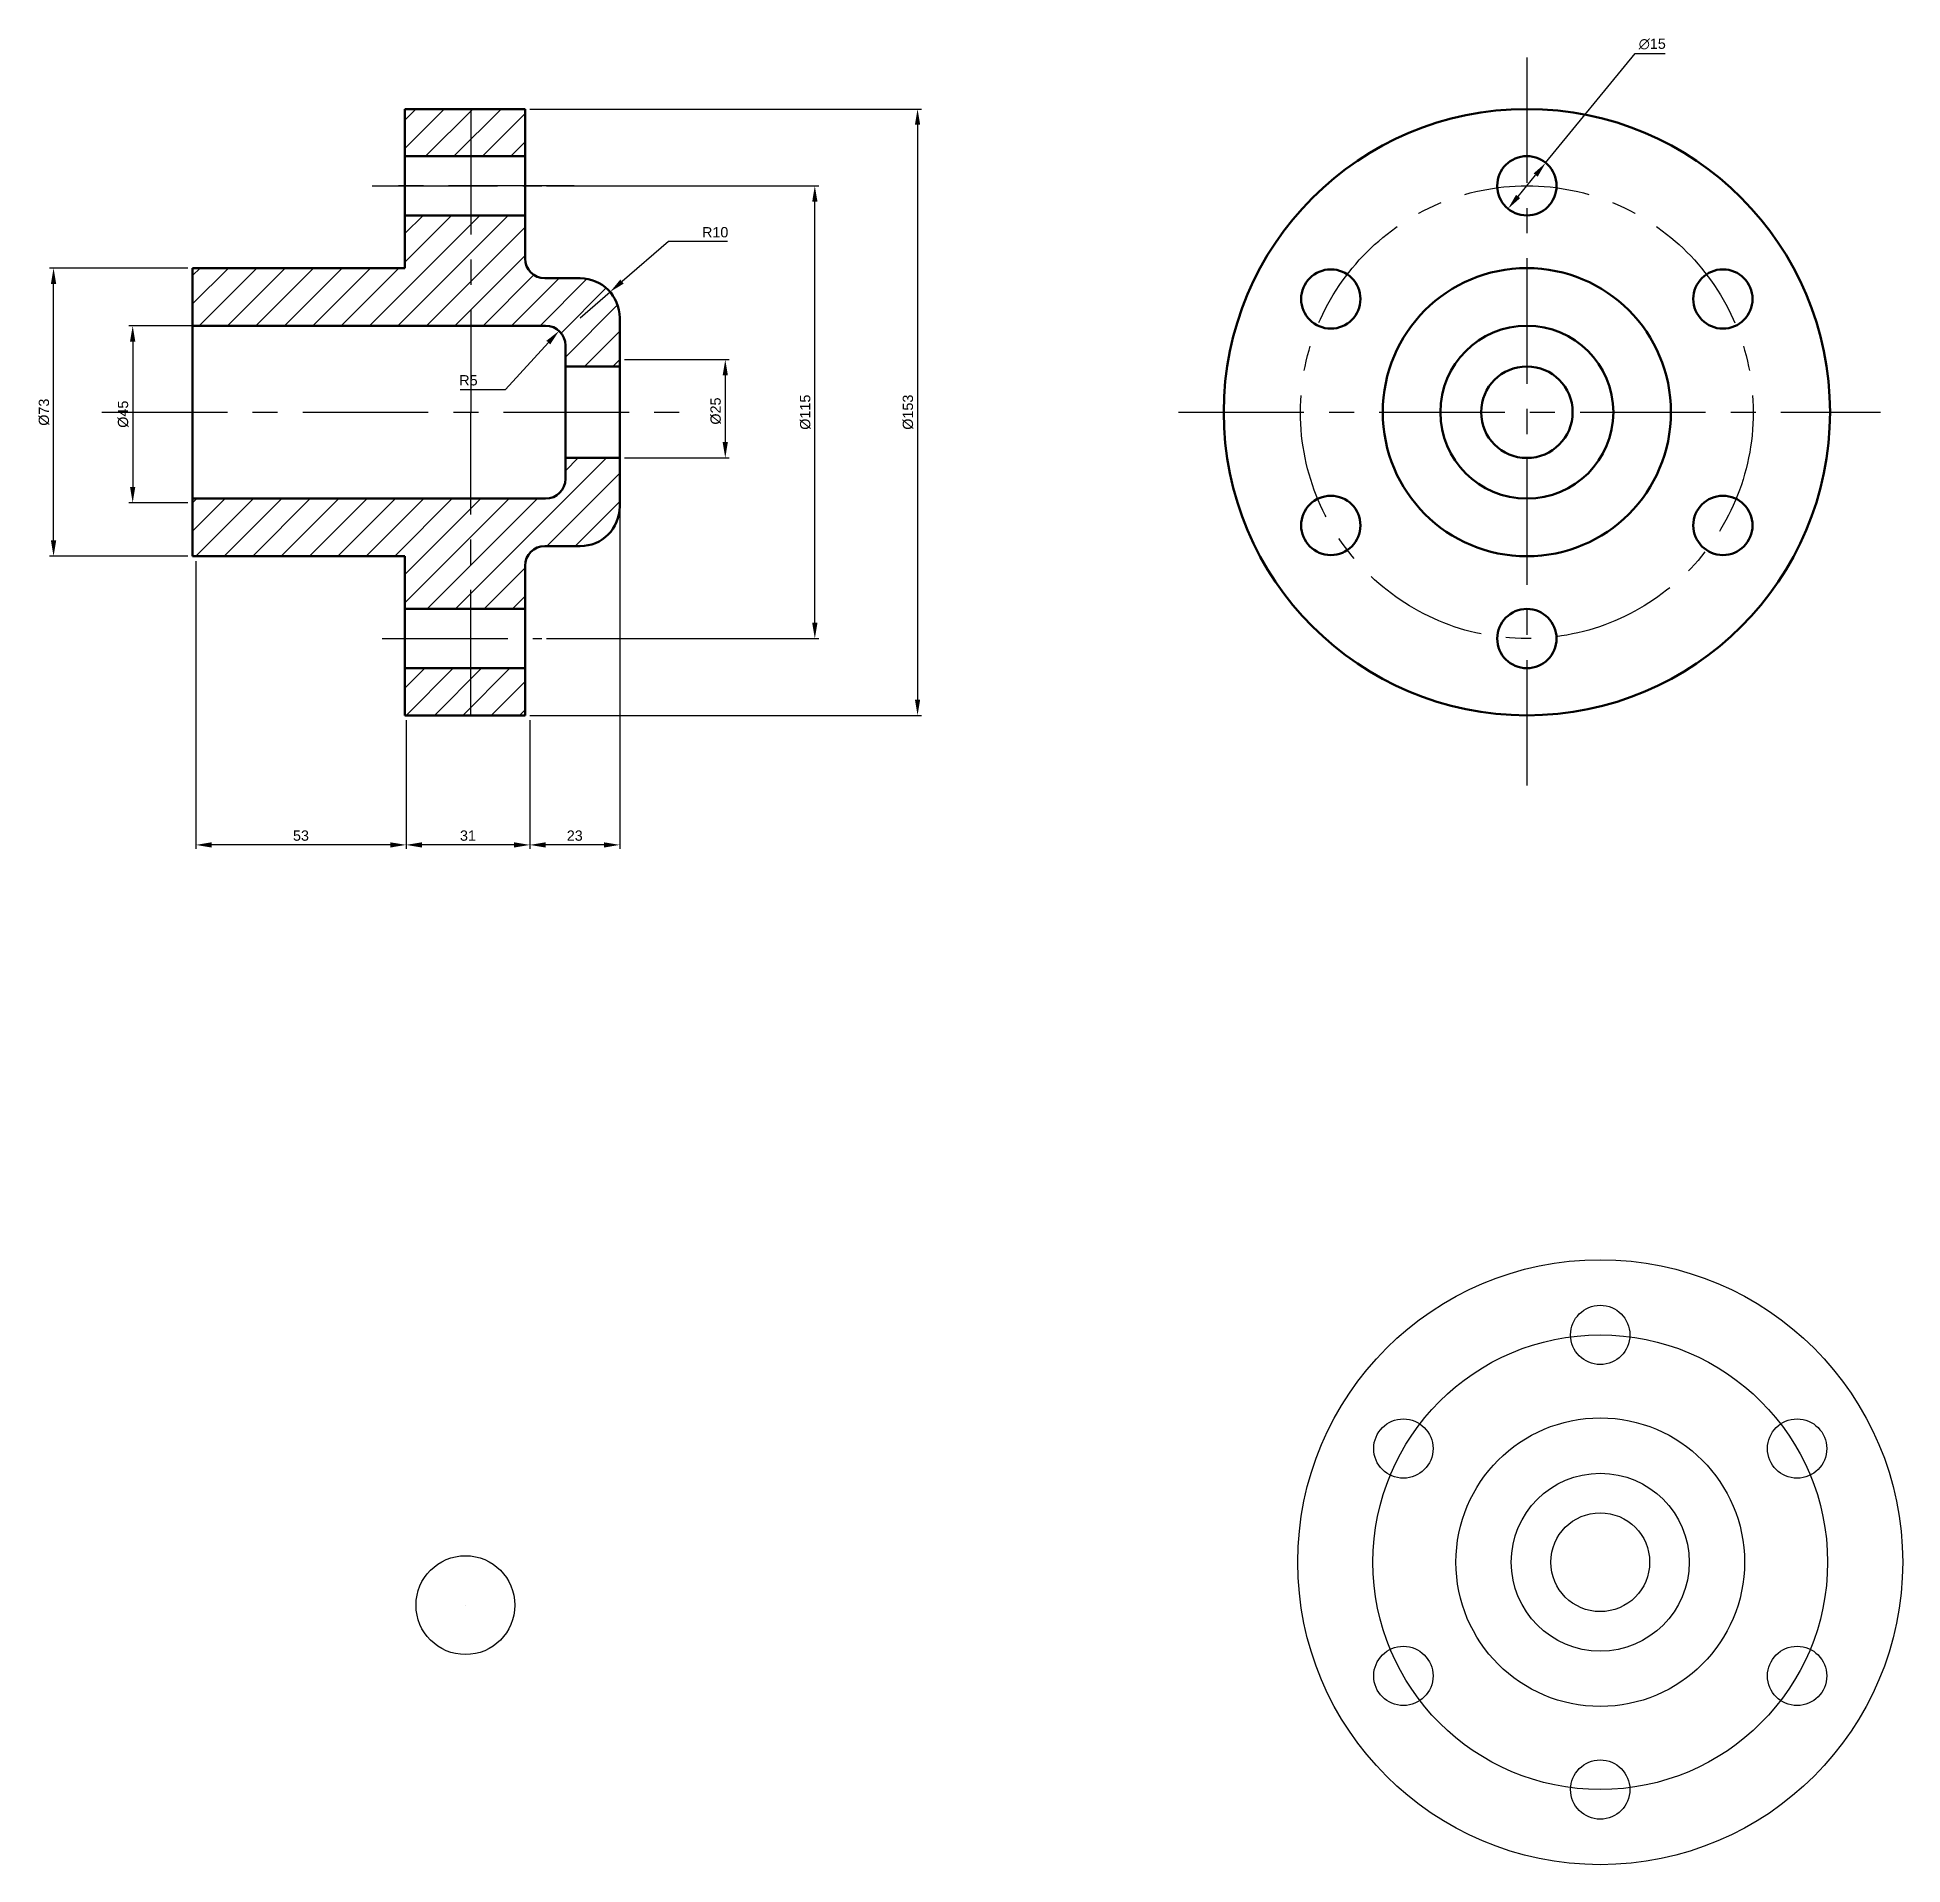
# Model space of a CAD drawing. Header units: millimetres. Extents: x 2156 to 2628, y 1996 to 2458.
import ezdxf

# ---------------------------------------------------------------- set-up
doc = ezdxf.new("R2010")
doc.units = ezdxf.units.MM
doc.linetypes.add('CENTER', pattern=[50.8, 31.75, -6.35, 6.35, -6.35])
doc.layers.add('cen', color=7, linetype='CENTER')
doc.layers.add('dim', color=7, linetype='Continuous')
doc.layers.add('object', color=7, linetype='Continuous', lineweight=30)
doc.styles.get("Standard").update_dxf_attribs({"font": 'arial.ttf'})
doc.dimstyles.new('习题', dxfattribs={"dimtxt": 2.6, "dimasz": 4, "dimexe": 1, "dimexo": 1.2, "dimgap": 1, "dimtad": 1, "dimtoh": 1, "dimdec": 0, "dimdsep": 46, "dimtxsty": 'Standard', "dimcen": 2.5, "dimadec": 0, "dimazin": 0, "dimtfac": 1, "dimtdec": 0, "dimtmove": 0, "dimatfit": 3, "dimfxl": 1, "dimarcsym": 0})
doc.dimstyles.new('习题$3', dxfattribs={"dimtxt": 2.6, "dimasz": 4, "dimexe": 1, "dimexo": 1.2, "dimgap": 1, "dimtad": 1, "dimtoh": 1, "dimdec": 0, "dimdsep": 46, "dimtxsty": 'Standard', "dimcen": 2.5, "dimadec": 0, "dimazin": 0, "dimtfac": 1, "dimtdec": 0, "dimtmove": 0, "dimatfit": 2, "dimfxl": 1, "dimarcsym": 0})
doc.dimstyles.new('习题$4', dxfattribs={"dimtxt": 2.6, "dimasz": 4, "dimexe": 1, "dimexo": 1.2, "dimgap": 1, "dimtad": 1, "dimtih": 1, "dimtoh": 1, "dimdec": 0, "dimdsep": 46, "dimtxsty": 'Standard', "dimcen": 2.5, "dimadec": 0, "dimazin": 0, "dimtfac": 1, "dimtdec": 0, "dimtmove": 0, "dimatfit": 3, "dimfxl": 1, "dimarcsym": 0})

# ---------------------------------------------------------------- blocks, each defined once
blk = doc.blocks.new('*U2')
blk.add_circle((0, 0), 7.5)
blk = doc.blocks.new('*U3')
at = {"color": 0, "linetype": 'ByBlock', "lineweight": -2, "transparency": 16777216}
for p, rotation in [((2563.45, 2216.77), 180), ((2513.65, 2188.02), 240), ((2613.24, 2188.02), 120), ((2513.65, 2130.52), 299.9999999999999), ((2613.24, 2130.52), 59.99999999999997)]:
    blk.add_blockref('*U2', p, dxfattribs=dict(at, rotation=rotation))
blk.add_blockref('*U2', (2563.45, 2101.77), dxfattribs=at)
blk = doc.blocks.new('*D25')
at = {"color": 0, "lineweight": -2, "transparency": 16777216}
for p, q in [((2196.11, 2384.97), (2179.49, 2384.97)), ((2180.49, 2380.97), (2180.49, 2344.2)), ((2194.44, 2340.2), (2179.49, 2340.2))]:
    blk.add_line(p, q, dxfattribs=at)
at = {"color": 0, "transparency": 16777216}
for points in [[(2179.82, 2380.97), (2181.15, 2380.97), (2180.49, 2384.97)], [(2179.82, 2344.2), (2181.15, 2344.2), (2180.49, 2340.2)]]:
    blk.add_solid(points, dxfattribs=at)
at = {"layer": 'Defpoints', "color": 0, "transparency": 16777216}
for p in [(2197.31, 2384.97), (2180.49, 2340.2), (2195.64, 2340.2)]:
    blk.add_point(p, dxfattribs=at)
at = {"color": 0, "transparency": 16777216, "insert": (2178.09, 2362.59), "char_height": 2.6, "attachment_point": 5, "rotation": 90}
blk.add_mtext('%%c45', dxfattribs=at)
blk = doc.blocks.new('*D26')
at = {"color": 0, "lineweight": -2, "transparency": 16777216}
for p, q in [((2274.76, 2368.83), (2285.63, 2380.71)), ((2263.32, 2368.83), (2274.76, 2368.83))]:
    blk.add_line(p, q, dxfattribs=at)
at = {"color": 0, "transparency": 16777216}
blk.add_solid([(2285.14, 2381.16), (2286.12, 2380.26), (2288.33, 2383.66)], dxfattribs=at)
at = {"layer": 'Defpoints', "color": 0, "transparency": 16777216}
for p in [(2288.33, 2383.66), (2284.95, 2379.97)]:
    blk.add_point(p, dxfattribs=at)
at = {"color": 0, "transparency": 16777216, "insert": (2265.42, 2371.15), "char_height": 2.6, "attachment_point": 5}
blk.add_mtext('R5', dxfattribs=at)
blk = doc.blocks.new('*D27')
at = {"color": 0, "lineweight": -2, "transparency": 16777216}
for p, q in [((2316, 2406.27), (2304.27, 2396.13)), ((2330.93, 2406.27), (2316, 2406.27)), ((2293.68, 2386.98), (2301.24, 2393.52))]:
    blk.add_line(p, q, dxfattribs=at)
at = {"color": 0, "transparency": 16777216}
blk.add_solid([(2303.83, 2396.64), (2304.7, 2395.63), (2301.24, 2393.52)], dxfattribs=at)
at = {"layer": 'Defpoints', "color": 0, "transparency": 16777216}
for p in [(2301.24, 2393.52), (2293.68, 2386.98)]:
    blk.add_point(p, dxfattribs=at)
at = {"color": 0, "transparency": 16777216, "insert": (2327.83, 2408.6), "char_height": 2.6, "attachment_point": 5}
blk.add_mtext('R10', dxfattribs=at)
blk = doc.blocks.new('*D28')
at = {"color": 0, "lineweight": -2, "transparency": 16777216}
for p, q in [((2303.68, 2338.03), (2303.68, 2252.66)), ((2280.95, 2285.23), (2280.95, 2252.66)), ((2299.68, 2253.66), (2284.95, 2253.66))]:
    blk.add_line(p, q, dxfattribs=at)
at = {"color": 0, "transparency": 16777216}
for points in [[(2284.95, 2254.32), (2284.95, 2252.99), (2280.95, 2253.66)], [(2299.68, 2254.32), (2299.68, 2252.99), (2303.68, 2253.66)]]:
    blk.add_solid(points, dxfattribs=at)
at = {"layer": 'Defpoints', "color": 0, "transparency": 16777216}
for p in [(2303.68, 2339.23), (2280.95, 2286.43), (2280.95, 2253.66)]:
    blk.add_point(p, dxfattribs=at)
at = {"color": 0, "transparency": 16777216, "insert": (2292.31, 2255.99), "char_height": 2.6, "attachment_point": 5}
blk.add_mtext('23', dxfattribs=at)
blk = doc.blocks.new('*D29')
at = {"color": 0, "lineweight": -2, "transparency": 16777216}
for p, q in [((2249.63, 2285.23), (2249.63, 2252.66)), ((2280.95, 2285.23), (2280.95, 2252.66)), ((2276.95, 2253.66), (2253.63, 2253.66))]:
    blk.add_line(p, q, dxfattribs=at)
at = {"color": 0, "transparency": 16777216}
for points in [[(2253.63, 2254.32), (2253.63, 2252.99), (2249.63, 2253.66)], [(2276.95, 2254.32), (2276.95, 2252.99), (2280.95, 2253.66)]]:
    blk.add_solid(points, dxfattribs=at)
at = {"layer": 'Defpoints', "color": 0, "transparency": 16777216}
for p in [(2249.63, 2286.43), (2280.95, 2286.43), (2249.63, 2253.66)]:
    blk.add_point(p, dxfattribs=at)
at = {"color": 0, "transparency": 16777216, "insert": (2265.29, 2255.99), "char_height": 2.6, "attachment_point": 5}
blk.add_mtext('31', dxfattribs=at)
blk = doc.blocks.new('*D30')
at = {"color": 0, "lineweight": -2, "transparency": 16777216}
for p, q in [((2196.47, 2325.46), (2196.47, 2252.66)), ((2249.63, 2285.23), (2249.63, 2252.66)), ((2245.63, 2253.66), (2200.47, 2253.66))]:
    blk.add_line(p, q, dxfattribs=at)
at = {"color": 0, "transparency": 16777216}
for points in [[(2200.47, 2254.32), (2200.47, 2252.99), (2196.47, 2253.66)], [(2245.63, 2254.32), (2245.63, 2252.99), (2249.63, 2253.66)]]:
    blk.add_solid(points, dxfattribs=at)
at = {"layer": 'Defpoints', "color": 0, "transparency": 16777216}
for p in [(2196.47, 2326.66), (2249.63, 2286.43), (2196.47, 2253.66)]:
    blk.add_point(p, dxfattribs=at)
at = {"color": 0, "transparency": 16777216, "insert": (2223.05, 2255.99), "char_height": 2.6, "attachment_point": 5}
blk.add_mtext('53', dxfattribs=at)
blk = doc.blocks.new('*D31')
at = {"color": 0, "lineweight": -2, "transparency": 16777216}
for p, q in [((2537.89, 2426.16), (2560.57, 2453.81)), ((2560.57, 2453.81), (2568.15, 2453.81)), ((2530.92, 2417.66), (2535.36, 2423.07))]:
    blk.add_line(p, q, dxfattribs=at)
at = {"color": 0, "transparency": 16777216}
for points in [[(2534.84, 2423.49), (2535.87, 2422.65), (2537.89, 2426.16)], [(2530.4, 2418.08), (2531.43, 2417.24), (2528.38, 2414.57)]]:
    blk.add_solid(points, dxfattribs=at)
at = {"layer": 'Defpoints', "color": 0, "transparency": 16777216}
for p in [(2537.89, 2426.16), (2528.38, 2414.57)]:
    blk.add_point(p, dxfattribs=at)
at = {"color": 0, "transparency": 16777216, "insert": (2564.86, 2456.21), "char_height": 2.6, "attachment_point": 5}
blk.add_mtext('∅15', dxfattribs=at)
blk = doc.blocks.new('*D32')
at = {"color": 0, "lineweight": -2, "transparency": 16777216}
for p, q in [((2194.44, 2399.55), (2159.47, 2399.55)), ((2160.47, 2330.66), (2160.47, 2395.55)), ((2194.44, 2326.66), (2159.47, 2326.66))]:
    blk.add_line(p, q, dxfattribs=at)
at = {"color": 0, "transparency": 16777216}
for points in [[(2159.8, 2395.55), (2161.14, 2395.55), (2160.47, 2399.55)], [(2159.8, 2330.66), (2161.14, 2330.66), (2160.47, 2326.66)]]:
    blk.add_solid(points, dxfattribs=at)
at = {"layer": 'Defpoints', "color": 0, "transparency": 16777216}
for p in [(2160.47, 2399.55), (2195.64, 2399.55), (2195.64, 2326.66)]:
    blk.add_point(p, dxfattribs=at)
at = {"color": 0, "transparency": 16777216, "insert": (2158.07, 2363.1), "char_height": 2.6, "attachment_point": 5, "rotation": 90}
blk.add_mtext('%%c73', dxfattribs=at)
blk = doc.blocks.new('*D33')
at = {"color": 0, "lineweight": -2, "transparency": 16777216}
for p, q in [((2304.88, 2376.39), (2331.38, 2376.39)), ((2330.38, 2372.39), (2330.38, 2355.53)), ((2304.88, 2351.53), (2331.38, 2351.53))]:
    blk.add_line(p, q, dxfattribs=at)
at = {"color": 0, "transparency": 16777216}
for points in [[(2329.71, 2372.39), (2331.04, 2372.39), (2330.38, 2376.39)], [(2329.71, 2355.53), (2331.04, 2355.53), (2330.38, 2351.53)]]:
    blk.add_solid(points, dxfattribs=at)
at = {"layer": 'Defpoints', "color": 0, "transparency": 16777216}
for p in [(2303.68, 2376.39), (2303.68, 2351.53), (2330.38, 2351.53)]:
    blk.add_point(p, dxfattribs=at)
at = {"color": 0, "transparency": 16777216, "insert": (2327.98, 2363.39), "char_height": 2.6, "attachment_point": 5, "rotation": 90}
blk.add_mtext('%%c25', dxfattribs=at)
blk = doc.blocks.new('*D34')
at = {"color": 0, "lineweight": -2, "transparency": 16777216}
for p, q in [((2285.2, 2420.36), (2354.03, 2420.36)), ((2353.03, 2309.84), (2353.03, 2416.36)), ((2285.2, 2305.84), (2354.03, 2305.84))]:
    blk.add_line(p, q, dxfattribs=at)
at = {"color": 0, "transparency": 16777216}
for points in [[(2352.37, 2416.36), (2353.7, 2416.36), (2353.03, 2420.36)], [(2352.37, 2309.84), (2353.7, 2309.84), (2353.03, 2305.84)]]:
    blk.add_solid(points, dxfattribs=at)
at = {"layer": 'Defpoints', "color": 0, "transparency": 16777216}
for p in [(2284, 2420.36), (2353.03, 2420.36), (2284, 2305.84)]:
    blk.add_point(p, dxfattribs=at)
at = {"color": 0, "transparency": 16777216, "insert": (2350.63, 2363.1), "char_height": 2.6, "attachment_point": 5, "rotation": 90}
blk.add_mtext('%%c115', dxfattribs=at)
blk = doc.blocks.new('*D35')
at = {"color": 0, "lineweight": -2, "transparency": 16777216}
for p, q in [((2280.95, 2439.78), (2380.02, 2439.78)), ((2379.02, 2435.78), (2379.02, 2290.43)), ((2280.95, 2286.43), (2380.02, 2286.43))]:
    blk.add_line(p, q, dxfattribs=at)
at = {"color": 0, "transparency": 16777216}
for points in [[(2378.35, 2435.78), (2379.69, 2435.78), (2379.02, 2439.78)], [(2378.35, 2290.43), (2379.69, 2290.43), (2379.02, 2286.43)]]:
    blk.add_solid(points, dxfattribs=at)
at = {"layer": 'Defpoints', "color": 0, "transparency": 16777216}
for p in [(2279.75, 2439.78), (2279.75, 2286.43), (2379.02, 2286.43)]:
    blk.add_point(p, dxfattribs=at)
at = {"color": 0, "transparency": 16777216, "insert": (2376.62, 2363.1), "char_height": 2.6, "attachment_point": 5, "rotation": 90}
blk.add_mtext('%%c153', dxfattribs=at)

msp = doc.modelspace()

# ---------------------------------------------------------------- hatches: boundary and pattern name
at = {"layer": 'dim'}
h = msp.add_hatch(dxfattribs=at)
h.set_pattern_fill('ANSI31', color=256, scale=1.6, style=0)
h.set_pattern_definition([(45, (2152.3687, 2225.083), (-3.5921, 3.5921), [])])
h.paths.add_polyline_path([(2266.02, 2439.78), (2266.02, 2427.86), (2279.75, 2427.86), (2279.75, 2432.36), (2279.75, 2439.78)])
h.paths.add_polyline_path([(2249.34, 2439.78), (2249.34, 2427.86), (2266.02, 2427.86), (2266.02, 2439.78)])
h.paths.add_polyline_path([(2266.02, 2412.86), (2249.34, 2412.86), (2249.34, 2407.34), (2249.34, 2403), (2249.34, 2399.55), (2195.64, 2399.55), (2195.64, 2384.97), (2266.02, 2384.97)])
h.paths.add_polyline_path([(2279.75, 2412.86), (2266.02, 2412.86), (2266.02, 2384.97), (2284.95, 2384.97, -0.414214), (2289.95, 2379.97), (2289.95, 2374.67), (2303.68, 2374.67), (2303.68, 2386.98, 0.414214), (2293.68, 2396.98), (2284.75, 2396.98, -0.414214), (2279.75, 2401.98)])
h.paths.add_polyline_path([(2195.64, 2341.24), (2195.64, 2326.66), (2249.34, 2326.66), (2249.34, 2313.34), (2266.02, 2313.34), (2266.02, 2341.24)])
h.paths.add_polyline_path([(2249.34, 2298.34), (2249.34, 2286.43), (2266.02, 2286.43), (2266.02, 2298.34)])
h.paths.add_polyline_path([(2266.02, 2286.43), (2279.75, 2286.43), (2279.75, 2298.34), (2266.02, 2298.34)])
h.paths.add_polyline_path([(2266.02, 2313.34), (2279.75, 2313.34), (2279.75, 2324.23, -0.414214), (2284.75, 2329.23), (2293.68, 2329.23, 0.414214), (2303.68, 2339.23), (2303.68, 2351.53), (2289.95, 2351.53), (2289.95, 2346.24, -0.414214), (2284.95, 2341.24), (2266.02, 2341.24)])

# ---------------------------------------------------------------- linework, layer by layer
at = {"linetype": 'CENTER'}
msp.add_line((2292.14, 2420.36), (2246.4, 2420.36), dxfattribs=at)
msp.add_line((2264.66, 2061.38, 84), (2264.66, 2061.38, 84))
at = {"lineweight": 50}
for centre in [(2533.14, 2420.36), (2483.55, 2391.73), (2582.73, 2391.73), (2483.55, 2334.47), (2582.73, 2334.47), (2533.14, 2305.84)]:
    msp.add_circle(centre, 7.5, dxfattribs=at)
for centre, radius in [((2551.7, 2072.24), 76.5), ((2551.7, 2072.24), 57.5), ((2551.7, 2072.24), 36.5), ((2551.7, 2072.24), 22.5), ((2551.7, 2072.24), 12.5), ((2264.66, 2061.38, -23), 12.5)]:
    msp.add_circle(centre, radius)
at = {"layer": 'cen'}
for p, q in [((2533.14, 2452.82), (2533.14, 2267.7)), ((2241.05, 2420.36), (2284, 2420.36)), ((2172.7, 2363.1), (2321.47, 2363.1)), ((2445, 2363.1), (2622.58, 2363.1)), ((2243.63, 2305.84), (2284, 2305.84))]:
    msp.add_line(p, q, dxfattribs=at)
msp.add_circle((2533.14, 2363.1), 57.26, dxfattribs=at)
at = {"layer": 'object', "lineweight": 50}
for p, q in [((2249.34, 2439.78), (2249.34, 2399.55)), ((2249.34, 2439.78), (2266.02, 2439.78)), ((2266.02, 2439.78), (2279.75, 2439.78)), ((2279.75, 2439.78), (2279.75, 2401.98)), ((2249.34, 2403), (2249.34, 2437.73)), ((2279.75, 2427.86), (2249.34, 2427.86)), ((2279.75, 2412.86), (2249.34, 2412.86)), ((2195.64, 2399.55), (2249.34, 2399.55)), ((2195.64, 2399.55), (2195.64, 2363.1)), ((2284.75, 2396.98), (2293.68, 2396.98)), ((2195.64, 2384.97), (2266.02, 2384.97)), ((2266.02, 2384.97), (2284.95, 2384.97)), ((2303.68, 2386.98), (2303.68, 2374.67)), ((2289.95, 2379.97), (2289.95, 2374.67)), ((2303.68, 2374.67), (2289.95, 2374.67)), ((2289.95, 2374.67), (2289.95, 2363.1)), ((2303.68, 2374.67), (2303.68, 2363.1)), ((2195.64, 2326.66), (2195.64, 2363.1)), ((2289.95, 2351.53), (2289.95, 2363.1)), ((2303.68, 2351.53), (2303.68, 2363.1)), ((2303.68, 2351.53), (2289.95, 2351.53)), ((2289.95, 2346.24), (2289.95, 2351.53)), ((2303.68, 2339.23), (2303.68, 2351.53)), ((2195.64, 2341.24), (2266.02, 2341.24)), ((2266.02, 2341.24), (2284.95, 2341.24)), ((2195.64, 2326.66), (2249.34, 2326.66)), ((2249.34, 2286.43), (2249.34, 2326.66)), ((2284.75, 2329.23), (2293.68, 2329.23)), ((2279.75, 2286.43), (2279.75, 2324.23)), ((2279.75, 2313.34), (2249.34, 2313.34)), ((2279.75, 2298.34), (2249.34, 2298.34)), ((2249.34, 2286.43), (2279.75, 2286.43))]:
    msp.add_line(p, q, dxfattribs=at)
at = {"layer": 'object', "linetype": 'CENTER', "lineweight": -2}
for p in [(2266.02, 2439.78), (2266.02, 2286.43)]:
    msp.add_line(p, (2266.02, 2363.1), dxfattribs=at)
at = {"layer": 'object'}
for p, q in [((2249.34, 2436.36), (2249.34, 2404.36)), ((2249.34, 2323.2), (2249.34, 2288.48))]:
    msp.add_line(p, q, dxfattribs=at)
at = {"layer": 'object', "lineweight": 50}
for radius in [76.68, 36.45, 21.87, 11.57]:
    msp.add_circle((2533.14, 2363.1), radius, dxfattribs=at)
for centre, radius, start, end in [((2284.75, 2401.98), 5, 180, 270), ((2293.68, 2386.98), 10, 0, 90), ((2284.95, 2379.97), 5, 0, 90), ((2284.95, 2346.24), 5, 270, 0), ((2293.68, 2339.23), 10, 270, 0), ((2284.75, 2324.23), 5, 90, 180)]:
    msp.add_arc(centre, radius, start, end, dxfattribs=at)

# ---------------------------------------------------------------- block references
msp.add_blockref('*U3', (-11.75, -87.04))

# ---------------------------------------------------------------- dimensions: what is measured, and where the dimension line sits
dim = msp.add_diameter_dim_2p(p1=(2528.38, 2414.57), p2=(2537.89, 2426.16), dimstyle='习题$3')
dim.commit()
dim.dimension.update_dxf_attribs({"geometry": '*D31', "text_midpoint": (2564.86, 2453.81), "dimtype": 163})
for base, p1, p2, picture, middle in [((2379.02, 2286.43), (2279.75, 2439.78), (2279.75, 2286.43), '*D35', (2376.62, 2363.1)), ((2353.03, 2420.36), (2284, 2305.84), (2284, 2420.36), '*D34', (2350.63, 2363.1)), ((2160.47, 2399.55), (2195.64, 2326.66), (2195.64, 2399.55), '*D32', (2158.07, 2363.1)), ((2180.49, 2340.2), (2197.31, 2384.97), (2195.64, 2340.2), '*D25', (2178.09, 2362.59))]:
    dim = msp.add_linear_dim(base=base, p1=p1, p2=p2, angle=90, text='%%c<>', dimstyle='习题')
    dim.commit()
    dim.dimension.update_dxf_attribs({"geometry": picture, "text_midpoint": middle})
for center, mpoint, picture, middle in [((2293.68, 2386.98), (2301.24, 2393.52), '*D27', (2327.83, 2406.27)), ((2284.95, 2379.97), (2288.33, 2383.66), '*D26', (2265.42, 2368.83))]:
    dim = msp.add_radius_dim(center=center, mpoint=mpoint, dimstyle='习题$4')
    dim.commit()
    dim.dimension.update_dxf_attribs({"geometry": picture, "text_midpoint": middle, "dimtype": 164})
dim = msp.add_linear_dim(base=(2330.38, 2351.53), p1=(2303.68, 2376.39), p2=(2303.68, 2351.53), angle=90, text='%%c<>', dimstyle='习题')
dim.commit()
dim.dimension.update_dxf_attribs({"geometry": '*D33', "text_midpoint": (2330.38, 2363.39), "dimtype": 160})
for base, p1, p2, picture, middle in [((2280.95, 2253.66), (2303.68, 2339.23), (2280.95, 2286.43), '*D28', (2292.31, 2255.99)), ((2196.47, 2253.66), (2249.63, 2286.43), (2196.47, 2326.66), '*D30', (2223.05, 2255.99)), ((2249.63, 2253.66), (2280.95, 2286.43), (2249.63, 2286.43), '*D29', (2265.29, 2255.99))]:
    dim = msp.add_linear_dim(base=base, p1=p1, p2=p2, dimstyle='习题')
    dim.commit()
    dim.dimension.update_dxf_attribs({"geometry": picture, "text_midpoint": middle})

doc.saveas('drawing.dxf')
